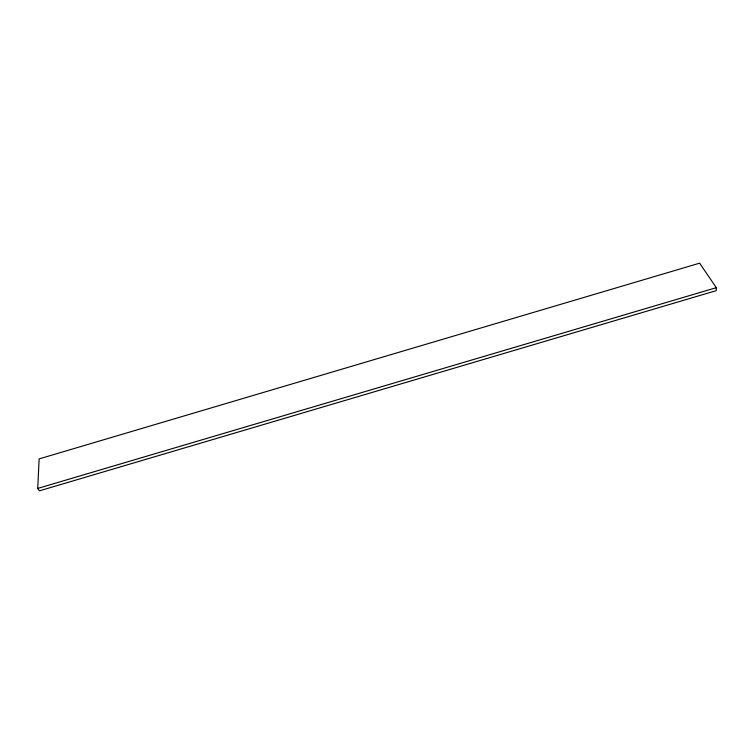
<?xml version="1.0" encoding="UTF-8"?>
<svg xmlns="http://www.w3.org/2000/svg" width="754" height="754" viewBox="0 0 754 754"><rect width="100%" height="100%" fill="white"/><g stroke="black" fill="none" stroke-linecap="round" stroke-linejoin="round"><path stroke-width="1.13" d="M716.3 287.679L716.225 290.658L39.453 490.835L37.7 488.432L39.151 458.894L699.637 263.165L716.3 287.679L37.7 488.432"/></g></svg>
